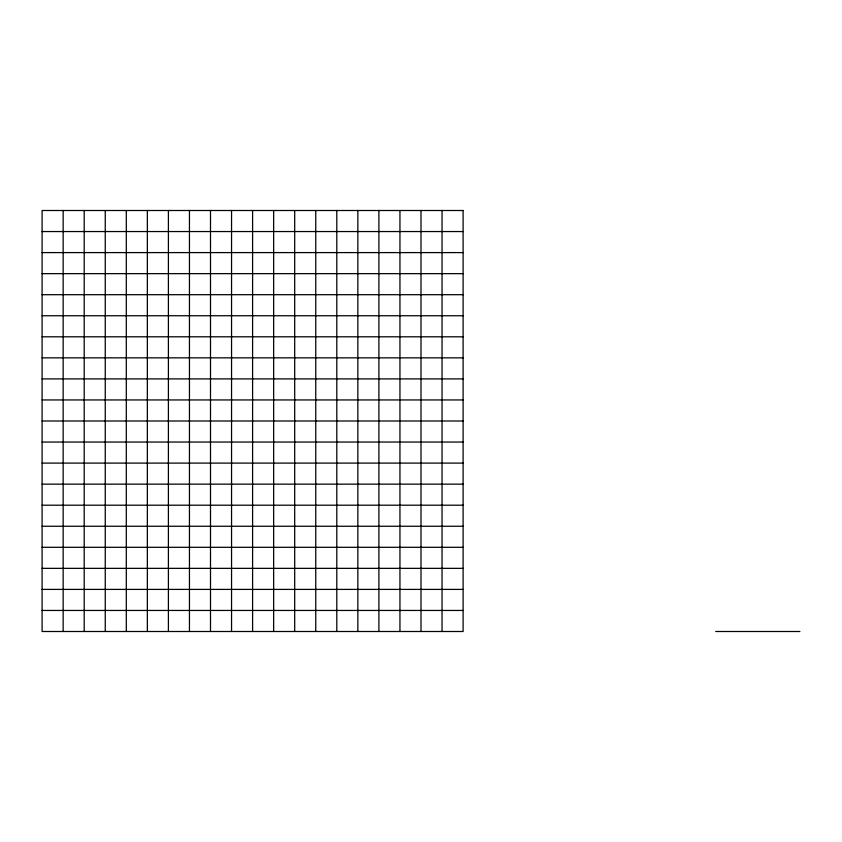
<?xml version="1.0" encoding="UTF-8"?>
<svg xmlns="http://www.w3.org/2000/svg" width="842" height="842" viewBox="0 0 842 842"><rect width="100%" height="100%" fill="white"/><g stroke="black" fill="none" stroke-linecap="round" stroke-linejoin="round"><path stroke-width="1.26" d="M42.1 231.55L463.1 231.55M42.1 252.6L463.1 252.6M42.1 273.65L463.1 273.65M42.1 294.7L463.1 294.7M42.1 315.75L463.1 315.75M42.1 336.8L463.1 336.8M42.1 357.85L463.1 357.85M42.1 378.9L463.1 378.9M42.1 399.95L463.1 399.95M42.1 421L463.1 421M42.1 442.05L463.1 442.05M42.1 463.1L463.1 463.1M42.1 484.15L463.1 484.15M42.1 505.2L463.1 505.2M42.1 526.25L463.1 526.25M42.1 547.3L463.1 547.3M42.1 568.35L463.1 568.35M42.1 589.4L463.1 589.4M42.1 610.45L463.1 610.45M715.7 631.5L799.9 631.5M442.05 210.5L442.05 631.5M421 210.5L421 631.5M399.95 210.5L399.95 631.5M378.9 210.5L378.9 631.5M357.85 210.5L357.85 631.5M336.8 210.5L336.8 631.5M315.75 210.5L315.75 631.5M294.7 210.5L294.7 631.5M273.65 210.5L273.65 631.5M252.6 210.5L252.6 631.5M231.55 210.5L231.55 631.5M210.5 210.5L210.5 631.5M189.45 210.5L189.45 631.5M168.4 210.5L168.4 631.5M147.35 210.5L147.35 631.5M126.3 210.5L126.3 631.5M105.25 210.5L105.25 631.5M84.2 210.5L84.2 631.5M63.15 210.5L63.15 631.5M463.1 210.5L42.1 210.5L42.1 631.5L463.1 631.5L463.1 210.5"/></g></svg>
